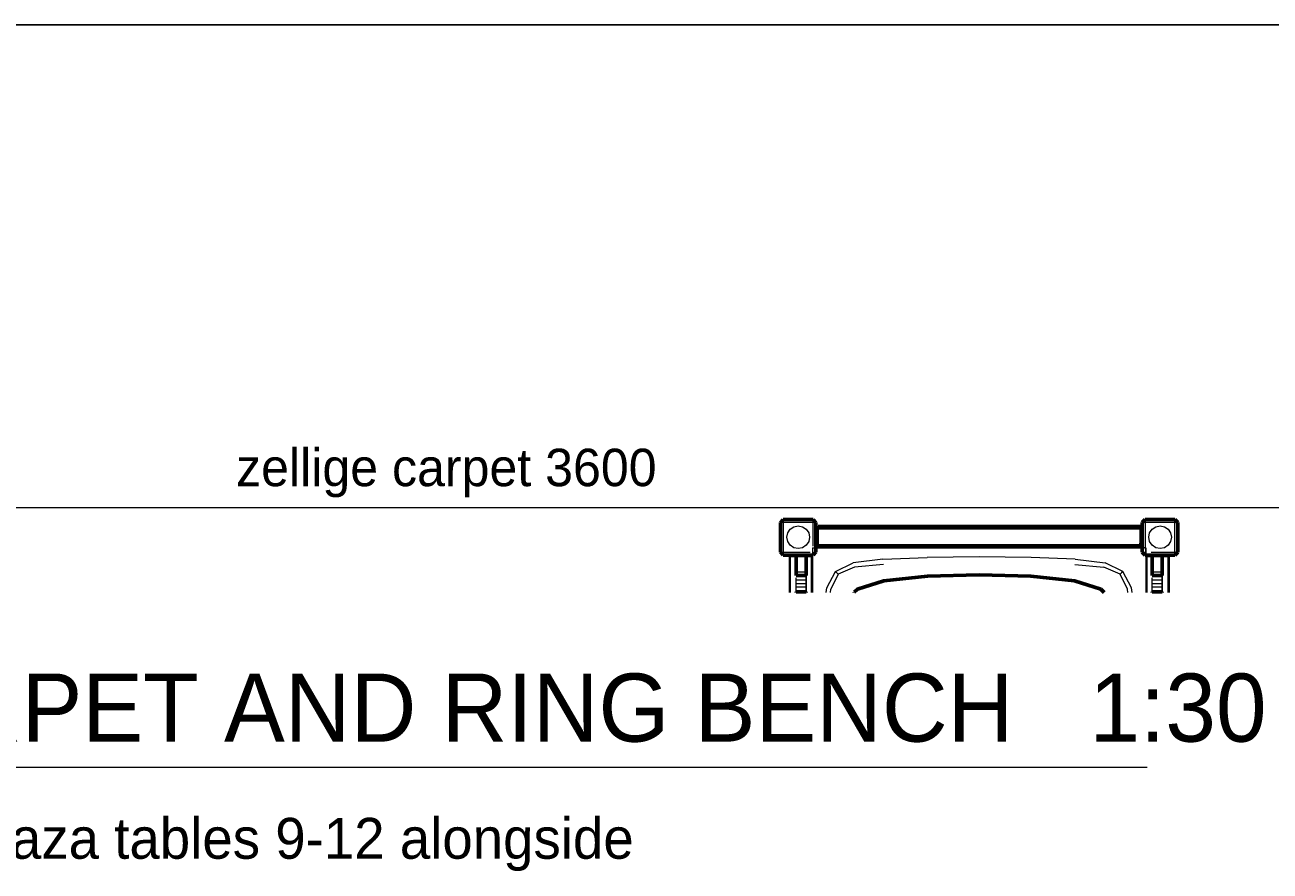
# Model space of a CAD drawing. Header units: metres. Extents: x 10 to 831, y 10 to 584.
# Drawn here: x 566.9 to 625.4, y 306.9 to 346.7 of the extents above; entities that cross this region are included whole.
import ezdxf
from ezdxf.enums import TextEntityAlignment as Align

# ---------------------------------------------------------------- set-up
doc = ezdxf.new("R2010")
doc.units = ezdxf.units.M
for name, color, linetype, lineweight in [('CUT', 7, 'Continuous', 50), ('DIM', 1, 'Continuous', 13), ('TXT', 7, 'Continuous', 18), ('VIS', 8, 'Continuous', 13)]:
    doc.layers.add(name, color=color, linetype=linetype, lineweight=lineweight)

msp = doc.modelspace()

# ---------------------------------------------------------------- linework, layer by layer
at = {"layer": 'CUT'}
for p, q in [((602.367, 323.3), (602.5, 323.433)), ((602.367, 321.9), (602.367, 323.3)), ((602.5, 323.433), (603.9, 323.433)), ((603.9, 323.433), (604.033, 323.3)), ((604.033, 323.3), (604.033, 321.9)), ((604.033, 323), (604.133, 323.1)), ((604.033, 322.267), (604.033, 323)), ((604.133, 323.1), (619.267, 323.1)), ((619.267, 323.1), (619.367, 323)), ((619.367, 323.3), (619.5, 323.433)), ((619.367, 321.9), (619.367, 323.3)), ((619.367, 323), (619.367, 322.267)), ((619.5, 323.433), (620.9, 323.433)), ((620.9, 323.433), (621.033, 323.3)), ((621.033, 323.3), (621.033, 321.9)), ((602.5, 321.767), (602.367, 321.9)), ((604.033, 321.9), (603.9, 321.767)), ((604.133, 322.167), (604.033, 322.267)), ((619.267, 322.167), (604.133, 322.167)), ((619.367, 322.267), (619.267, 322.167)), ((619.5, 321.767), (619.367, 321.9)), ((621.033, 321.9), (620.9, 321.767)), ((603.9, 321.767), (602.5, 321.767)), ((603.1, 321.317), (603.1, 321.767)), ((603.1, 321.767), (603.567, 321.767)), ((603.1, 320.968), (603.1, 321.317)), ((603.567, 321.767), (603.567, 321.317)), ((603.567, 321.317), (603.567, 320.968)), ((620.9, 321.767), (619.5, 321.767)), ((619.833, 321.317), (619.833, 321.767)), ((619.833, 321.767), (620.3, 321.767)), ((619.833, 320.968), (619.833, 321.317)), ((620.3, 321.767), (620.3, 321.317)), ((620.3, 321.317), (620.3, 320.968)), ((603.1, 320.919), (603.1, 320.968)), ((603.1, 320.825), (603.1, 320.919)), ((603.1, 320.808), (603.1, 320.825)), ((603.567, 320.808), (603.1, 320.808)), ((603.567, 320.968), (603.567, 320.919)), ((603.567, 320.919), (603.567, 320.825)), ((603.567, 320.825), (603.567, 320.808)), ((607.215, 320.562), (609.266, 320.774)), ((609.266, 320.774), (611.7, 320.838)), ((611.7, 320.838), (614.134, 320.774)), ((614.134, 320.774), (616.185, 320.562)), ((619.833, 320.919), (619.833, 320.968)), ((619.833, 320.825), (619.833, 320.919)), ((619.833, 320.808), (619.833, 320.825)), ((620.3, 320.808), (619.833, 320.808)), ((620.3, 320.968), (620.3, 320.919)), ((620.3, 320.919), (620.3, 320.825)), ((620.3, 320.825), (620.3, 320.808)), ((603.1, 320.022), (603.1, 320.039)), ((603.1, 320.039), (603.567, 320.039)), ((603.1, 320), (603.1, 320.022)), ((603.567, 320.039), (603.567, 320.022)), ((603.567, 320.022), (603.567, 320)), ((605.824, 320), (605.835, 320.029)), ((605.835, 320.029), (605.977, 320.162)), ((605.977, 320.162), (607.215, 320.562)), ((616.185, 320.562), (617.423, 320.162)), ((617.423, 320.162), (617.565, 320.029)), ((617.565, 320.029), (617.576, 320)), ((619.833, 320.022), (619.833, 320.039)), ((619.833, 320.039), (620.3, 320.039)), ((619.833, 320), (619.833, 320.022)), ((620.3, 320.039), (620.3, 320.022)), ((620.3, 320.022), (620.3, 320))]:
    msp.add_line(p, q, dxfattribs=at)
at = {"layer": 'DIM'}
msp.add_line((526.667, 324), (646.667, 324), dxfattribs=at)
at = {"layer": 'TXT'}
msp.add_line((500, 311.8), (619.6, 311.8), dxfattribs=at)
at = {"layer": 'VIS'}
for p, q in [((526.667, 346.667), (646.667, 346.667)), ((646.667, 346.667), (526.667, 346.667)), ((602.367, 323.3), (602.5, 323.433)), ((602.367, 323.3), (602.5, 323.433)), ((602.5, 323.3), (602.367, 323.3)), ((602.367, 321.9), (602.367, 323.3)), ((602.367, 323.3), (602.367, 323.3)), ((602.367, 321.9), (602.367, 323.3)), ((602.5, 323.433), (602.5, 323.3)), ((602.5, 323.433), (603.9, 323.433)), ((602.5, 323.433), (602.5, 323.433)), ((602.5, 323.433), (603.9, 323.433)), ((602.5, 323.3), (602.5, 321.9)), ((603.9, 323.3), (602.5, 323.3)), ((602.707, 322.804), (602.823, 322.977)), ((602.823, 322.977), (602.996, 323.093)), ((602.996, 323.093), (603.2, 323.133)), ((603.2, 323.133), (603.404, 323.093)), ((603.404, 323.093), (603.577, 322.977)), ((603.577, 322.977), (603.693, 322.804)), ((603.9, 323.433), (604.033, 323.3)), ((603.9, 323.3), (603.9, 323.433)), ((603.9, 323.433), (603.9, 323.433)), ((604.033, 323.3), (603.9, 323.433)), ((604.033, 323.3), (603.9, 323.3)), ((603.9, 322.18), (603.9, 323.3)), ((604.033, 323.3), (604.033, 322.88)), ((604.033, 323.3), (604.033, 323.3)), ((604.033, 323.3), (604.033, 321.9)), ((604.033, 323), (604.133, 323.1)), ((604.033, 323), (604.133, 323.1)), ((604.133, 323), (604.033, 323)), ((604.033, 322.267), (604.033, 323)), ((604.033, 323), (604.033, 323)), ((604.033, 322.267), (604.033, 323)), ((604.133, 323.1), (604.083, 323.05)), ((604.133, 323), (604.133, 323.1)), ((604.133, 323.1), (604.133, 323.05)), ((619.267, 323.1), (604.133, 323.1)), ((604.133, 323.1), (619.267, 323.1)), ((604.133, 323.1), (604.133, 323.1)), ((604.133, 323.1), (604.133, 323)), ((604.133, 323.1), (604.133, 323.1)), ((604.133, 323.1), (619.267, 323.1)), ((604.133, 323.1), (619.267, 323.1)), ((604.133, 323), (619.267, 323)), ((604.133, 322.467), (604.133, 323)), ((604.133, 323), (604.133, 322.267)), ((619.267, 323), (604.133, 323)), ((619.367, 323), (619.267, 323.1)), ((619.267, 323.1), (619.267, 323)), ((619.267, 323.1), (619.367, 323)), ((619.267, 323.1), (619.267, 323.1)), ((619.267, 323.1), (619.367, 323)), ((619.267, 323), (619.267, 323.1)), ((619.267, 323.1), (619.267, 323.1)), ((619.367, 323), (619.267, 323.1)), ((619.267, 323), (619.367, 323)), ((619.267, 323), (619.267, 322.333)), ((619.367, 323), (619.267, 323)), ((619.267, 322.267), (619.267, 323)), ((619.367, 323), (619.317, 323)), ((619.367, 323.3), (619.5, 323.433)), ((619.367, 323.3), (619.5, 323.433)), ((619.5, 323.3), (619.367, 323.3)), ((619.367, 322.18), (619.367, 323.3)), ((619.367, 323.3), (619.367, 323.3)), ((619.367, 321.9), (619.367, 323.3)), ((619.367, 322.2), (619.367, 323)), ((619.367, 323), (619.367, 322.2)), ((619.367, 323), (619.367, 323)), ((619.367, 323), (619.367, 323)), ((619.367, 323), (619.367, 322.267)), ((619.367, 323), (619.367, 322.267)), ((619.5, 323.433), (619.5, 323.3)), ((619.5, 323.433), (620.9, 323.433)), ((619.5, 323.433), (619.5, 323.433)), ((619.5, 323.433), (620.9, 323.433)), ((619.5, 323.3), (619.5, 322.04)), ((620.9, 323.3), (619.5, 323.3)), ((619.707, 322.804), (619.823, 322.977)), ((619.823, 322.977), (619.996, 323.093)), ((619.996, 323.093), (620.2, 323.133)), ((620.2, 323.133), (620.404, 323.093)), ((620.404, 323.093), (620.577, 322.977)), ((620.577, 322.977), (620.693, 322.804)), ((620.9, 323.433), (621.033, 323.3)), ((620.9, 323.3), (620.9, 323.433)), ((620.9, 323.433), (620.9, 323.433)), ((621.033, 323.3), (620.9, 323.433)), ((621.033, 323.3), (620.9, 323.3)), ((620.9, 321.9), (620.9, 323.3)), ((621.033, 323.3), (621.033, 321.9)), ((621.033, 323.3), (621.033, 323.3)), ((621.033, 323.3), (621.033, 321.9)), ((602.667, 322.6), (602.707, 322.804)), ((602.707, 322.396), (602.667, 322.6)), ((602.823, 322.223), (602.707, 322.396)), ((603.693, 322.396), (603.577, 322.223)), ((603.693, 322.804), (603.733, 322.6)), ((603.733, 322.6), (603.693, 322.396)), ((619.367, 322.9), (619.367, 322.9)), ((619.367, 322.9), (619.367, 322.3)), ((619.667, 322.6), (619.707, 322.804)), ((619.707, 322.396), (619.667, 322.6)), ((619.823, 322.223), (619.707, 322.396)), ((620.693, 322.396), (620.577, 322.223)), ((620.693, 322.804), (620.733, 322.6)), ((620.733, 322.6), (620.693, 322.396)), ((602.5, 321.767), (602.367, 321.9)), ((602.367, 321.9), (602.5, 321.9)), ((602.367, 321.9), (602.367, 321.9)), ((602.5, 321.767), (602.367, 321.9)), ((602.5, 321.9), (602.5, 321.767)), ((602.5, 321.9), (603.76, 321.9)), ((602.996, 322.107), (602.823, 322.223)), ((603.2, 322.067), (602.996, 322.107)), ((603.404, 322.107), (603.2, 322.067)), ((603.577, 322.223), (603.404, 322.107)), ((603.867, 322.1), (603.867, 320)), ((603.867, 322.1), (604.002, 322.1)), ((603.867, 322.1), (603.867, 322.1)), ((604.033, 321.9), (603.9, 321.767)), ((604.133, 322.167), (604.033, 322.267)), ((604.033, 322.267), (604.133, 322.267)), ((604.033, 322.267), (604.033, 322.267)), ((604.133, 322.167), (604.033, 322.267)), ((604.033, 322.2), (604.133, 322.1)), ((604.033, 322.2), (604.033, 322.2)), ((604.033, 322.18), (604.033, 322.04)), ((604.033, 321.9), (604.033, 321.9)), ((604.133, 322.267), (604.133, 322.167)), ((604.133, 322.267), (619.267, 322.267)), ((619.267, 322.167), (604.133, 322.167)), ((604.133, 322.167), (604.133, 322.167)), ((619.267, 322.167), (604.133, 322.167)), ((604.133, 322.1), (604.133, 322.15)), ((604.133, 322.1), (619.267, 322.1)), ((619.367, 322.3), (619.221, 322.3)), ((619.267, 322.267), (619.367, 322.267)), ((619.367, 322.267), (619.267, 322.167)), ((619.267, 322.167), (619.267, 322.267)), ((619.367, 322.267), (619.267, 322.167)), ((619.267, 322.1), (619.367, 322.2)), ((619.267, 322.167), (619.267, 322.167)), ((619.267, 322.1), (619.267, 322.1)), ((619.367, 322.2), (619.317, 322.2)), ((619.367, 322.2), (619.317, 322.15)), ((619.367, 322.3), (619.367, 322.3)), ((619.367, 322.267), (619.367, 322.267)), ((619.367, 322.2), (619.367, 322.2)), ((619.367, 321.9), (619.367, 321.9)), ((619.5, 321.767), (619.367, 321.9)), ((619.533, 322.1), (619.398, 322.1)), ((619.533, 321.833), (619.533, 322.1)), ((619.533, 322.1), (619.533, 321.7)), ((619.533, 322.1), (619.533, 322.1)), ((619.78, 321.9), (620.9, 321.9)), ((619.996, 322.107), (619.823, 322.223)), ((620.2, 322.067), (619.996, 322.107)), ((620.404, 322.107), (620.2, 322.067)), ((620.577, 322.223), (620.404, 322.107)), ((620.9, 321.9), (621.033, 321.9)), ((621.033, 321.9), (620.9, 321.767)), ((620.9, 321.767), (620.9, 321.9)), ((621.033, 321.9), (620.9, 321.767)), ((621.033, 321.9), (621.033, 321.9)), ((603.62, 321.767), (602.5, 321.767)), ((602.5, 321.767), (602.5, 321.767)), ((603.9, 321.767), (602.5, 321.767)), ((602.833, 321.767), (602.767, 321.7)), ((602.767, 321.7), (602.833, 321.7)), ((602.767, 321.7), (602.767, 320)), ((602.867, 321.767), (602.817, 321.717)), ((602.833, 321.7), (602.833, 321.767)), ((602.833, 321.767), (602.833, 321.733)), ((602.833, 321.767), (602.833, 321.767)), ((602.833, 321.767), (603.8, 321.767)), ((603.8, 321.767), (602.833, 321.767)), ((602.833, 321.7), (603.8, 321.7)), ((602.833, 320), (602.833, 321.7)), ((602.867, 321.767), (602.867, 321.717)), ((602.867, 321.767), (602.867, 321.767)), ((603.767, 321.767), (602.867, 321.767)), ((602.867, 321.767), (603.767, 321.767)), ((603.1, 321.767), (603.1, 321.621)), ((603.1, 321.767), (603.1, 321.767)), ((603.633, 321.767), (603.1, 321.767)), ((603.1, 321.767), (603.1, 321.767)), ((603.1, 321.767), (603.1, 321.094)), ((603.1, 321.767), (603.567, 321.767)), ((603.1, 321.767), (603.567, 321.767)), ((603.1, 321.767), (603.1, 321.317)), ((603.1, 320.968), (603.1, 321.317)), ((603.567, 320), (603.567, 321.767)), ((603.567, 321.767), (603.567, 321.767)), ((603.567, 321.317), (603.567, 321.767)), ((603.567, 321.317), (603.567, 320.968)), ((603.633, 321.767), (603.633, 321.767)), ((603.867, 321.667), (603.767, 321.767)), ((603.767, 321.767), (603.767, 321.717)), ((603.767, 321.767), (603.817, 321.717)), ((603.767, 321.767), (603.767, 321.767)), ((603.867, 321.7), (603.8, 321.767)), ((603.8, 321.767), (603.8, 321.7)), ((603.8, 321.767), (603.867, 321.7)), ((603.8, 321.767), (603.8, 321.767)), ((603.8, 321.7), (603.867, 321.7)), ((603.8, 321.7), (603.8, 320)), ((603.867, 321.7), (603.833, 321.7)), ((603.867, 321.7), (603.867, 321.7)), ((603.867, 320), (603.867, 321.7)), ((603.867, 321.7), (603.867, 320)), ((603.867, 321.667), (603.867, 321.667)), ((603.867, 320), (603.867, 321.667)), ((603.9, 321.767), (603.9, 321.767)), ((604.955, 320.998), (605.777, 321.393)), ((605.838, 321.201), (605.079, 320.874)), ((607.182, 321.568), (605.777, 321.393)), ((607.211, 321.32), (605.838, 321.201)), ((607.182, 321.568), (609.252, 321.656)), ((611.7, 321.686), (609.252, 321.656)), ((614.148, 321.656), (611.7, 321.686)), ((616.218, 321.568), (614.148, 321.656)), ((616.189, 321.32), (617.562, 321.201)), ((616.218, 321.568), (617.623, 321.393)), ((618.321, 320.874), (617.562, 321.201)), ((618.445, 320.998), (617.623, 321.393)), ((619.5, 321.767), (619.5, 321.767)), ((620.9, 321.767), (619.5, 321.767)), ((619.6, 321.767), (619.533, 321.7)), ((619.533, 321.7), (619.6, 321.7)), ((619.533, 321.7), (619.533, 320)), ((619.633, 321.767), (619.583, 321.717)), ((619.6, 321.767), (619.6, 321.733)), ((619.6, 321.7), (619.6, 321.767)), ((619.6, 321.767), (620.567, 321.767)), ((620.567, 321.767), (619.6, 321.767)), ((619.6, 321.767), (619.6, 321.767)), ((619.6, 321.7), (620.567, 321.7)), ((619.6, 320), (619.6, 321.7)), ((619.633, 321.767), (619.633, 321.717)), ((619.633, 321.767), (619.633, 321.767)), ((619.633, 321.767), (620.533, 321.767)), ((620.533, 321.767), (619.633, 321.767)), ((620.9, 321.767), (619.64, 321.767)), ((619.767, 321.767), (619.767, 321.621)), ((619.767, 321.767), (619.767, 321.767)), ((620.3, 321.767), (619.767, 321.767)), ((619.833, 321.767), (619.833, 321.767)), ((619.833, 321.767), (619.833, 321.094)), ((619.833, 321.767), (620.3, 321.767)), ((619.833, 321.767), (619.833, 321.317)), ((619.833, 321.767), (620.3, 321.767)), ((619.833, 320.968), (619.833, 321.317)), ((620.3, 321.767), (620.3, 321.767)), ((620.3, 320), (620.3, 321.767)), ((620.3, 321.767), (620.3, 321.767)), ((620.3, 321.317), (620.3, 321.767)), ((620.3, 321.317), (620.3, 320.968)), ((620.633, 321.667), (620.533, 321.767)), ((620.533, 321.767), (620.533, 321.717)), ((620.533, 321.767), (620.633, 321.667)), ((620.533, 321.767), (620.533, 321.767)), ((620.567, 321.767), (620.633, 321.7)), ((620.633, 321.7), (620.567, 321.767)), ((620.567, 321.767), (620.567, 321.7)), ((620.567, 321.767), (620.567, 321.767)), ((620.567, 321.7), (620.633, 321.7)), ((620.567, 321.7), (620.567, 320)), ((620.633, 321.667), (620.583, 321.667)), ((620.633, 321.7), (620.6, 321.7)), ((620.633, 321.7), (620.633, 320)), ((620.633, 320), (620.633, 321.7)), ((620.633, 321.7), (620.633, 321.7)), ((620.633, 321.667), (620.633, 320)), ((620.633, 321.667), (620.633, 321.667)), ((620.633, 320), (620.633, 321.667)), ((620.9, 321.767), (620.9, 321.767)), ((603.1, 320.968), (603.1, 320.808)), ((603.567, 320.968), (603.1, 320.968)), ((603.1, 320.919), (603.1, 320.968)), ((603.1, 320.919), (603.1, 320.825)), ((603.1, 320.808), (603.1, 320.825)), ((603.567, 320.808), (603.1, 320.808)), ((603.1, 320.808), (603.1, 320.808)), ((603.1, 320.808), (603.567, 320.808)), ((603.1, 320.583), (603.1, 320.696)), ((603.567, 320.808), (603.333, 320.808)), ((603.567, 320.808), (603.333, 320.808)), ((603.567, 320.968), (603.567, 320.808)), ((603.567, 320.808), (603.567, 320.968)), ((603.567, 320.919), (603.567, 320.968)), ((603.567, 320.825), (603.567, 320.919)), ((603.567, 320.808), (603.567, 320.825)), ((603.567, 320.808), (603.567, 320.808)), ((603.567, 320.808), (603.567, 320.583)), ((603.567, 320.808), (603.567, 320.808)), ((604.543, 320.22), (604.955, 320.998)), ((605.079, 320.874), (604.737, 320.159)), ((604.955, 320.998), (604.966, 320.986)), ((605.001, 320.951), (604.966, 320.986)), ((605.001, 320.951), (605.079, 320.874)), ((607.215, 320.562), (609.266, 320.774)), ((609.266, 320.774), (611.7, 320.838)), ((611.7, 320.838), (614.134, 320.774)), ((614.134, 320.774), (616.185, 320.562)), ((618.399, 320.951), (618.321, 320.874)), ((618.663, 320.159), (618.321, 320.874)), ((618.399, 320.951), (618.434, 320.986)), ((618.434, 320.986), (618.445, 320.998)), ((618.445, 320.998), (618.44, 320.992)), ((618.857, 320.22), (618.445, 320.998)), ((619.833, 320.968), (619.833, 320.808)), ((620.3, 320.968), (619.833, 320.968)), ((619.833, 320.919), (619.833, 320.968)), ((619.833, 320.919), (619.833, 320.825)), ((619.833, 320.808), (619.833, 320.825)), ((620.3, 320.808), (619.833, 320.808)), ((619.833, 320.808), (619.833, 320.808)), ((619.833, 320.808), (620.3, 320.808)), ((619.833, 320.583), (619.833, 320.696)), ((620.3, 320.808), (620.067, 320.808)), ((620.3, 320.808), (620.067, 320.808)), ((620.3, 320.968), (620.3, 320.808)), ((620.3, 320.808), (620.3, 320.968)), ((620.3, 320.919), (620.3, 320.968)), ((620.3, 320.825), (620.3, 320.919)), ((620.3, 320.808), (620.3, 320.825)), ((620.3, 320.808), (620.3, 320.808)), ((620.3, 320.808), (620.3, 320.583)), ((620.3, 320.808), (620.3, 320.808)), ((603.1, 320.424), (603.1, 320.583)), ((603.567, 320.583), (603.1, 320.583)), ((603.1, 320.264), (603.1, 320.424)), ((603.1, 320.424), (603.567, 320.424)), ((603.1, 320.039), (603.1, 320.264)), ((603.567, 320.264), (603.1, 320.264)), ((603.1, 320), (603.1, 320.039)), ((603.1, 320.039), (603.1, 320.039)), ((603.1, 320.039), (603.1, 320.039)), ((603.1, 320.039), (603.1, 320)), ((603.567, 320.039), (603.1, 320.039)), ((603.567, 320.039), (603.1, 320.039)), ((603.567, 320.039), (603.1, 320.039)), ((603.1, 320.039), (603.1, 320.022)), ((603.1, 320.039), (603.567, 320.039)), ((603.1, 320), (603.1, 320.022)), ((603.567, 320.583), (603.567, 320.424)), ((603.567, 320.424), (603.567, 320.264)), ((603.567, 320.264), (603.567, 320.039)), ((603.567, 320.039), (603.567, 320.039)), ((603.567, 320.039), (603.567, 320)), ((603.567, 320), (603.567, 320.039)), ((603.567, 320.039), (603.567, 320.039)), ((603.567, 320.039), (603.567, 320.022)), ((603.567, 320), (603.567, 320.022)), ((604.513, 320), (604.543, 320.22)), ((604.722, 320), (604.737, 320.159)), ((605.835, 320.029), (605.824, 320)), ((605.977, 320.162), (605.835, 320.029)), ((607.215, 320.562), (605.977, 320.162)), ((617.423, 320.162), (616.185, 320.562)), ((617.565, 320.029), (617.423, 320.162)), ((617.576, 320), (617.565, 320.029)), ((618.678, 320), (618.663, 320.159)), ((618.887, 320), (618.857, 320.22)), ((619.833, 320.424), (619.833, 320.583)), ((620.3, 320.583), (619.833, 320.583)), ((619.833, 320.264), (619.833, 320.424)), ((619.833, 320.424), (620.3, 320.424)), ((619.833, 320.039), (619.833, 320.264)), ((620.3, 320.264), (619.833, 320.264)), ((619.833, 320), (619.833, 320.039)), ((619.833, 320.039), (619.833, 320.039)), ((619.833, 320.039), (619.833, 320.039)), ((619.833, 320.039), (619.833, 320)), ((620.3, 320.039), (619.833, 320.039)), ((620.3, 320.039), (619.833, 320.039)), ((620.3, 320.039), (619.833, 320.039)), ((619.833, 320.039), (619.833, 320.022)), ((619.833, 320.039), (620.3, 320.039)), ((619.833, 320), (619.833, 320.022)), ((620.3, 320.583), (620.3, 320.424)), ((620.3, 320.424), (620.3, 320.264)), ((620.3, 320.264), (620.3, 320.039)), ((620.3, 320.039), (620.3, 320.039)), ((620.3, 320.039), (620.3, 320)), ((620.3, 320), (620.3, 320.039)), ((620.3, 320.039), (620.3, 320.039)), ((620.3, 320.039), (620.3, 320.022)), ((620.3, 320), (620.3, 320.022))]:
    msp.add_line(p, q, dxfattribs=at)

# ---------------------------------------------------------------- texts
at = {"layer": 'DIM'}
msp.add_text('zellige carpet 3600', height=1.76, dxfattribs=at).set_placement((586.667, 325), align=Align.CENTER)
at = {"layer": 'TXT'}
for s, height, p in [('PLAN AT +0.500 — ZELLIGE CARPET AND RING BENCH   1:30', 3.2, (500, 313)), ('carpet 3.6 x 3.6 m (cobalt frame, star tiles, rosette field); plaza tables 9-12 alongside', 1.92, (500, 307.5))]:
    msp.add_text(s, height=height, dxfattribs=at).set_placement(p)

doc.saveas('drawing.dxf')
